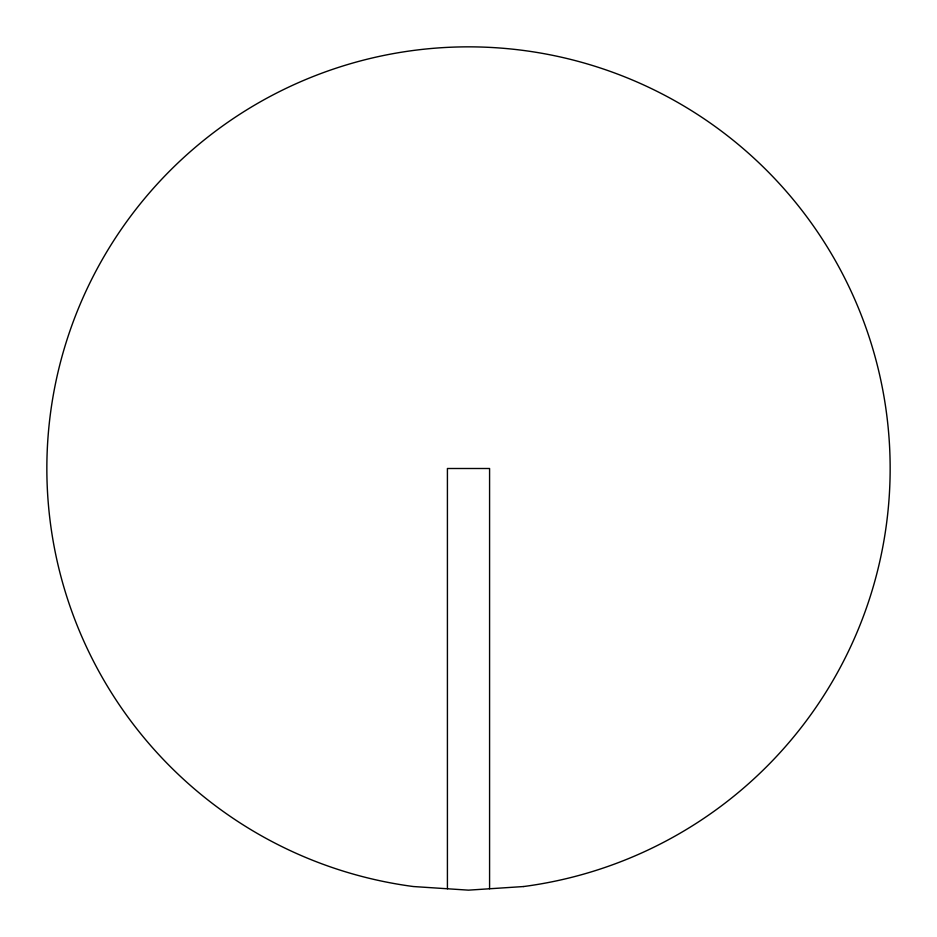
<?xml version="1.0" encoding="UTF-8"?>
<svg xmlns="http://www.w3.org/2000/svg" width="937" height="937" viewBox="0 0 937 937"><rect width="100%" height="100%" fill="white"/><g stroke="black" fill="none" stroke-linecap="round" stroke-linejoin="round"><path stroke-width="1.41" d="M489.582 888.768L489.582 468.5L447.417 468.5L447.417 888.768M523.537 886.543L468.5 890.15L413.463 886.543A421.65 421.65 0 0 1 112.885 241.945A421.65 421.65 0 0 1 824.115 241.945A421.65 421.65 0 0 1 523.537 886.543"/></g></svg>
